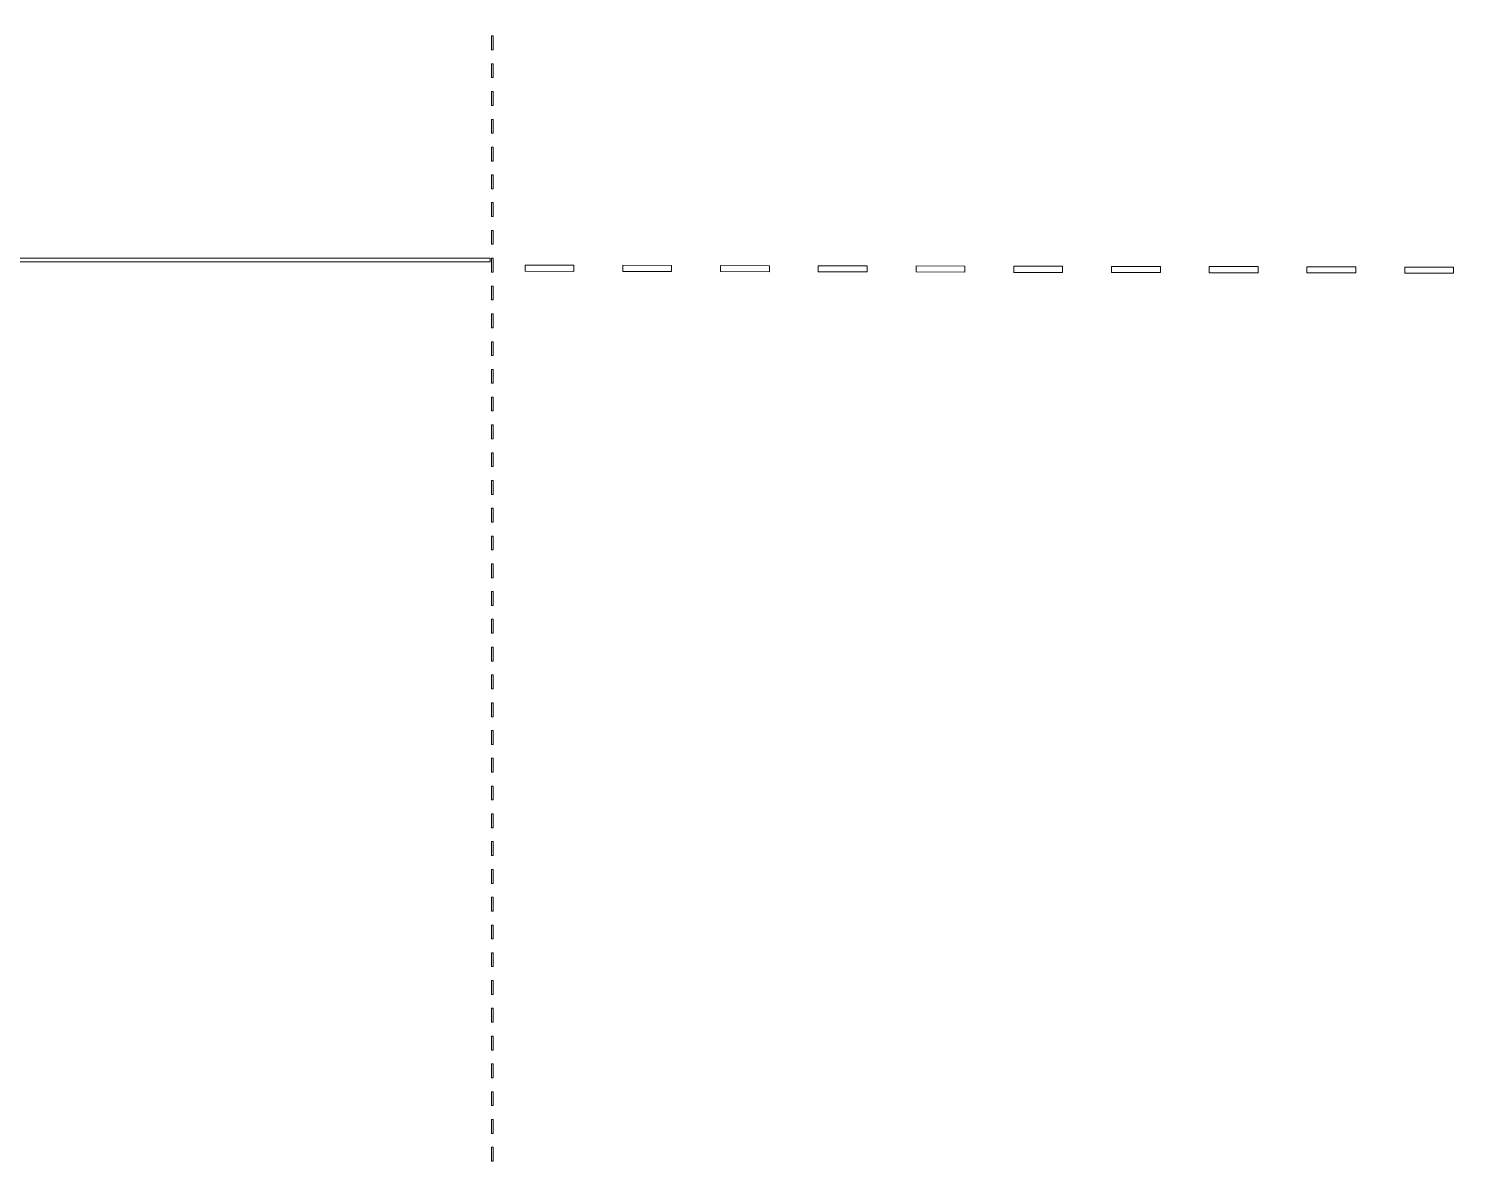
# Model space of a CAD drawing. Header units: centimetres. Extents: x -12.4 to 12.4, y -9.9 to 9.9.
# Drawn here: x -6.15 to 0.13, y -4.92 to 0.01 of the extents above; entities that cross this region are included whole.
import ezdxf

# ---------------------------------------------------------------- set-up
doc = ezdxf.new("R2010")
doc.units = ezdxf.units.CM
doc.header["$MEASUREMENT"] = 0
doc.layers.add('Layer 1', color=7, linetype='Continuous')

msp = doc.modelspace()

# ---------------------------------------------------------------- linework, layer by layer
at = {"layer": 'Layer 1', "color": 86, "lineweight": 18}
for points, knots in [([(-3.22874, 9.88549), (-3.22874, 9.88549), (-3.22874, 8.98921), (-3.22874, 8.98921), (-3.22874, 8.98921), (-3.22874, 8.98921), (-3.24445, 8.98921), (-3.24445, 8.98921), (-3.24445, 8.98921), (-3.24445, 8.98921), (-3.90425, 8.17148), (-3.90425, 8.17148), (-3.90425, 8.17148), (-3.90425, 8.17148), (-4.1432, 7.82669), (-4.1432, 7.82669), (-4.1432, 7.82669), (-4.1432, 7.82669), (-4.14485, 7.82669), (-4.14485, 7.82669), (-4.14485, 7.82669), (-4.14485, 7.82669), (-4.14485, 2.53585), (-4.14485, 2.53585), (-4.14485, 2.53585), (-4.14485, 2.53585), (-4.15312, 2.53585), (-4.15312, 2.53585), (-4.15312, 2.53585), (-4.15312, 2.53585), (-4.15312, 2.52758), (-4.15312, 2.52758), (-4.15312, 2.52758), (-4.15312, 2.52758), (-7.5894, 2.52758), (-7.5894, 2.52758), (-7.5894, 2.52758), (-7.5894, 2.52758), (-7.5894, -0.98311), (-7.5894, -0.98311), (-7.5894, -0.98311), (-7.5894, -0.98311), (-4.15312, -0.98311), (-4.15312, -0.98311), (-4.15312, -0.98311), (-4.15312, -0.98311), (-4.15312, -0.99965), (-4.15312, -0.99965), (-4.15312, -0.99965), (-4.15312, -0.99965), (-7.68613, -0.99965), (-7.68613, -0.99965), (-7.68613, -0.99965), (-7.68613, -0.99965), (-7.71259, -0.99965), (-7.71259, -0.99965), (-7.71259, -0.99965), (-7.71259, -0.99965), (-11.23568, -0.99965), (-11.23568, -0.99965), (-11.23568, -0.99965), (-11.23568, -0.99965), (-11.258, -0.99965), (-11.258, -0.99965), (-11.258, -0.99965), (-11.258, -0.99965), (-11.91202, -0.99965), (-11.91202, -0.99965), (-11.91202, -0.99965), (-11.91202, -0.99965), (-12.4263, -1.48913), (-12.4263, -1.48913), (-12.4263, -1.48913), (-12.4263, -1.48913), (-12.4263, -5.93), (-12.4263, -5.93), (-12.4263, -5.93), (-12.4263, -5.93), (-11.97651, -6.35747), (-11.97651, -6.35747), (-11.97651, -6.35747), (-11.97651, -6.35747), (-11.258, -6.35747), (-11.258, -6.35747), (-11.258, -6.35747), (-11.258, -6.35747), (-11.23568, -6.35747), (-11.23568, -6.35747), (-11.23568, -6.35747), (-11.23568, -6.35747), (-7.71259, -6.35747), (-7.71259, -6.35747), (-7.71259, -6.35747), (-7.71259, -6.35747), (-7.68613, -6.35747), (-7.68613, -6.35747), (-7.68613, -6.35747), (-7.68613, -6.35747), (-4.15973, -6.35747), (-4.15973, -6.35747), (-4.15973, -6.35747), (-4.15973, -6.35747), (-4.15973, -6.37401), (-4.15973, -6.37401), (-4.15973, -6.37401), (-4.15973, -6.37401), (-7.58856, -6.37401), (-7.58856, -6.37401), (-7.58856, -6.37401), (-7.58856, -6.37401), (-7.58856, -9.88553), (-7.58856, -9.88553), (-7.58856, -9.88553), (-7.58856, -9.88553), (-4.14815, -9.88553), (-4.14815, -9.88553), (-4.14815, -9.88553), (-4.14815, -9.88553), (-4.14815, -9.8847), (-4.14815, -9.8847), (-4.14815, -9.8847), (-4.14815, -9.8847), (4.17465, -9.8847), (4.17465, -9.8847), (4.17465, -9.8847), (4.17465, -9.8847), (4.17465, -9.87809), (4.17465, -9.87809), (4.17465, -9.87809), (4.17465, -9.87809), (7.58364, -9.87809), (7.58364, -9.87809), (7.58364, -9.87809), (7.58364, -9.87809), (7.58364, -6.36657), (7.58364, -6.36657), (7.58364, -6.36657), (7.58364, -6.36657), (4.17465, -6.36657), (4.17465, -6.36657), (4.17465, -6.36657), (4.17465, -6.36657), (4.17465, -6.35747), (4.17465, -6.35747), (4.17465, -6.35747), (4.17465, -6.35747), (7.68617, -6.35747), (7.68617, -6.35747), (7.68617, -6.35747), (7.68617, -6.35747), (7.71346, -6.35747), (7.71346, -6.35747), (7.71346, -6.35747), (7.71346, -6.35747), (11.23573, -6.35747), (11.23573, -6.35747), (11.23573, -6.35747), (11.23573, -6.35747), (11.25805, -6.35747), (11.25805, -6.35747), (11.25805, -6.35747), (11.25805, -6.35747), (11.98731, -6.35747), (11.98731, -6.35747), (11.98731, -6.35747), (11.98731, -6.35747), (12.42635, -5.8961), (12.42635, -5.8961), (12.42635, -5.8961), (12.42635, -5.8961), (12.42635, -1.38578), (12.42635, -1.38578), (12.42635, -1.38578), (12.42635, -1.38578), (12.05924, -0.99965), (12.05924, -0.99965), (12.05924, -0.99965), (12.05924, -0.99965), (11.25805, -0.99965), (11.25805, -0.99965), (11.25805, -0.99965), (11.25805, -0.99965), (11.23573, -0.99965), (11.23573, -0.99965), (11.23573, -0.99965), (11.23573, -0.99965), (7.71346, -0.99965), (7.71346, -0.99965), (7.71346, -0.99965), (7.71346, -0.99965), (7.68617, -0.99965), (7.68617, -0.99965), (7.68617, -0.99965), (7.68617, -0.99965), (4.18127, -0.99965), (4.18127, -0.99965), (4.18127, -0.99965), (4.18127, -0.99965), (4.18127, -0.98311), (4.18127, -0.98311), (4.18127, -0.98311), (4.18127, -0.98311), (7.58034, -0.98311), (7.58034, -0.98311), (7.58034, -0.98311), (7.58034, -0.98311), (7.58034, 2.52758), (7.58034, 2.52758), (7.58034, 2.52758), (7.58034, 2.52758), (4.18127, 2.52758), (4.18127, 2.52758), (4.18127, 2.52758), (4.18127, 2.52758), (4.18127, 2.53585), (4.18127, 2.53585), (4.18127, 2.53585), (4.18127, 2.53585), (4.173, 2.53585), (4.173, 2.53585), (4.173, 2.53585), (4.173, 2.53585), (4.173, 7.81263), (4.173, 7.81263), (4.173, 7.81263), (4.173, 7.81263), (4.17796, 7.81263), (4.17796, 7.81263), (4.17796, 7.81263), (4.17796, 7.81263), (4.14073, 7.86639), (4.14073, 7.86639), (4.14073, 7.86639), (4.14073, 7.86639), (4.14073, 7.85895), (4.14073, 7.85895), (4.14073, 7.85895), (4.14073, 7.85895), (4.04151, 7.85895), (4.04151, 7.85895), (4.04151, 7.85895), (4.04151, 7.85895), (4.04151, 7.88541), (4.04151, 7.88541), (4.04151, 7.88541), (4.04151, 7.88541), (4.1275, 7.88541), (4.1275, 7.88541), (4.1275, 7.88541), (4.1275, 7.88541), (3.99438, 8.07641), (3.99438, 8.07641), (3.99438, 8.07641), (3.99438, 8.07641), (3.23618, 8.98922), (3.23618, 8.98922), (3.23618, 8.98922), (3.23618, 8.98922), (3.22295, 8.98922), (3.22295, 8.98922), (3.22295, 8.98922), (3.22295, 8.98922), (3.22295, 9.8855), (3.22295, 9.8855), (3.22295, 9.8855), (3.22295, 9.8855), (-3.22875, 9.8855), (-3.22875, 9.8855), (-3.22875, 9.8855), (-3.22875, 9.8855), (-3.22874, 9.88549), (-3.22874, 9.88549)], [0, 0, 0, 0, 0.0144928, 0.0144928, 0.0144928, 0.0144928, 0.0289855, 0.0289855, 0.0289855, 0.0289855, 0.0434783, 0.0434783, 0.0434783, 0.0434783, 0.057971, 0.057971, 0.057971, 0.057971, 0.0724638, 0.0724638, 0.0724638, 0.0724638, 0.0869565, 0.0869565, 0.0869565, 0.0869565, 0.1014493, 0.1014493, 0.1014493, 0.1014493, 0.115942, 0.115942, 0.115942, 0.115942, 0.1304348, 0.1304348, 0.1304348, 0.1304348, 0.1449275, 0.1449275, 0.1449275, 0.1449275, 0.1594203, 0.1594203, 0.1594203, 0.1594203, 0.173913, 0.173913, 0.173913, 0.173913, 0.1884058, 0.1884058, 0.1884058, 0.1884058, 0.2028986, 0.2028986, 0.2028986, 0.2028986, 0.2173913, 0.2173913, 0.2173913, 0.2173913, 0.2318841, 0.2318841, 0.2318841, 0.2318841, 0.2463768, 0.2463768, 0.2463768, 0.2463768, 0.2608696, 0.2608696, 0.2608696, 0.2608696, 0.2753623, 0.2753623, 0.2753623, 0.2753623, 0.2898551, 0.2898551, 0.2898551, 0.2898551, 0.3043478, 0.3043478, 0.3043478, 0.3043478, 0.3188406, 0.3188406, 0.3188406, 0.3188406, 0.3333333, 0.3333333, 0.3333333, 0.3333333, 0.3478261, 0.3478261, 0.3478261, 0.3478261, 0.3623188, 0.3623188, 0.3623188, 0.3623188, 0.3768116, 0.3768116, 0.3768116, 0.3768116, 0.3913043, 0.3913043, 0.3913043, 0.3913043, 0.4057971, 0.4057971, 0.4057971, 0.4057971, 0.4202899, 0.4202899, 0.4202899, 0.4202899, 0.4347826, 0.4347826, 0.4347826, 0.4347826, 0.4492754, 0.4492754, 0.4492754, 0.4492754, 0.4637681, 0.4637681, 0.4637681, 0.4637681, 0.4782609, 0.4782609, 0.4782609, 0.4782609, 0.4927536, 0.4927536, 0.4927536, 0.4927536, 0.5072464, 0.5072464, 0.5072464, 0.5072464, 0.5217391, 0.5217391, 0.5217391, 0.5217391, 0.5362319, 0.5362319, 0.5362319, 0.5362319, 0.5507246, 0.5507246, 0.5507246, 0.5507246, 0.5652174, 0.5652174, 0.5652174, 0.5652174, 0.5797101, 0.5797101, 0.5797101, 0.5797101, 0.5942029, 0.5942029, 0.5942029, 0.5942029, 0.6086957, 0.6086957, 0.6086957, 0.6086957, 0.6231884, 0.6231884, 0.6231884, 0.6231884, 0.6376812, 0.6376812, 0.6376812, 0.6376812, 0.6521739, 0.6521739, 0.6521739, 0.6521739, 0.6666667, 0.6666667, 0.6666667, 0.6666667, 0.6811594, 0.6811594, 0.6811594, 0.6811594, 0.6956522, 0.6956522, 0.6956522, 0.6956522, 0.7101449, 0.7101449, 0.7101449, 0.7101449, 0.7246377, 0.7246377, 0.7246377, 0.7246377, 0.7391304, 0.7391304, 0.7391304, 0.7391304, 0.7536232, 0.7536232, 0.7536232, 0.7536232, 0.7681159, 0.7681159, 0.7681159, 0.7681159, 0.7826087, 0.7826087, 0.7826087, 0.7826087, 0.7971014, 0.7971014, 0.7971014, 0.7971014, 0.8115942, 0.8115942, 0.8115942, 0.8115942, 0.826087, 0.826087, 0.826087, 0.826087, 0.8405797, 0.8405797, 0.8405797, 0.8405797, 0.8550725, 0.8550725, 0.8550725, 0.8550725, 0.8695652, 0.8695652, 0.8695652, 0.8695652, 0.884058, 0.884058, 0.884058, 0.884058, 0.8985507, 0.8985507, 0.8985507, 0.8985507, 0.9130435, 0.9130435, 0.9130435, 0.9130435, 0.9275362, 0.9275362, 0.9275362, 0.9275362, 0.942029, 0.942029, 0.942029, 0.942029, 0.9565217, 0.9565217, 0.9565217, 0.9565217, 0.9710145, 0.9710145, 0.9710145, 0.9710145, 1, 1, 1, 1]), ([(-4.14734, -0.0215), (-4.14734, -0.0215), (-4.1399, -0.0215), (-4.1399, -0.0215), (-4.1399, -0.0215), (-4.1399, -0.0215), (-4.1399, -0.08186), (-4.1399, -0.08186), (-4.1399, -0.08186), (-4.1399, -0.08186), (-4.14734, -0.08186), (-4.14734, -0.08186), (-4.14734, -0.08186), (-4.14734, -0.08186), (-4.14734, -0.0215), (-4.14734, -0.0215)], [0, 0, 0, 0, 0.2, 0.2, 0.2, 0.2, 0.4, 0.4, 0.4, 0.4, 0.6, 0.6, 0.6, 0.6, 1, 1, 1, 1]), ([(-4.14734, -0.14221), (-4.14734, -0.14221), (-4.1399, -0.14221), (-4.1399, -0.14221), (-4.1399, -0.14221), (-4.1399, -0.14221), (-4.1399, -0.20174), (-4.1399, -0.20174), (-4.1399, -0.20174), (-4.1399, -0.20174), (-4.14734, -0.20174), (-4.14734, -0.20174), (-4.14734, -0.20174), (-4.14734, -0.20174), (-4.14734, -0.14221), (-4.14734, -0.14221)], [0, 0, 0, 0, 0.2, 0.2, 0.2, 0.2, 0.4, 0.4, 0.4, 0.4, 0.6, 0.6, 0.6, 0.6, 1, 1, 1, 1]), ([(-4.14734, -0.2621), (-4.14734, -0.2621), (-4.1399, -0.2621), (-4.1399, -0.2621), (-4.1399, -0.2621), (-4.1399, -0.2621), (-4.1399, -0.32246), (-4.1399, -0.32246), (-4.1399, -0.32246), (-4.1399, -0.32246), (-4.14734, -0.32246), (-4.14734, -0.32246), (-4.14734, -0.32246), (-4.14734, -0.32246), (-4.14734, -0.2621), (-4.14734, -0.2621)], [0, 0, 0, 0, 0.2, 0.2, 0.2, 0.2, 0.4, 0.4, 0.4, 0.4, 0.6, 0.6, 0.6, 0.6, 1, 1, 1, 1]), ([(-4.14734, -0.38282), (-4.14734, -0.38282), (-4.1399, -0.38282), (-4.1399, -0.38282), (-4.1399, -0.38282), (-4.1399, -0.38282), (-4.1399, -0.44235), (-4.1399, -0.44235), (-4.1399, -0.44235), (-4.1399, -0.44235), (-4.14734, -0.44235), (-4.14734, -0.44235), (-4.14734, -0.44235), (-4.14734, -0.44235), (-4.14734, -0.38282), (-4.14734, -0.38282)], [0, 0, 0, 0, 0.2, 0.2, 0.2, 0.2, 0.4, 0.4, 0.4, 0.4, 0.6, 0.6, 0.6, 0.6, 1, 1, 1, 1]), ([(-4.14734, -0.50271), (-4.14734, -0.50271), (-4.1399, -0.50271), (-4.1399, -0.50271), (-4.1399, -0.50271), (-4.1399, -0.50271), (-4.1399, -0.56307), (-4.1399, -0.56307), (-4.1399, -0.56307), (-4.1399, -0.56307), (-4.14734, -0.56307), (-4.14734, -0.56307), (-4.14734, -0.56307), (-4.14734, -0.56307), (-4.14734, -0.50271), (-4.14734, -0.50271)], [0, 0, 0, 0, 0.2, 0.2, 0.2, 0.2, 0.4, 0.4, 0.4, 0.4, 0.6, 0.6, 0.6, 0.6, 1, 1, 1, 1]), ([(-4.14734, -0.62342), (-4.14734, -0.62342), (-4.1399, -0.62342), (-4.1399, -0.62342), (-4.1399, -0.62342), (-4.1399, -0.62342), (-4.1399, -0.68295), (-4.1399, -0.68295), (-4.1399, -0.68295), (-4.1399, -0.68295), (-4.14734, -0.68295), (-4.14734, -0.68295), (-4.14734, -0.68295), (-4.14734, -0.68295), (-4.14734, -0.62342), (-4.14734, -0.62342)], [0, 0, 0, 0, 0.2, 0.2, 0.2, 0.2, 0.4, 0.4, 0.4, 0.4, 0.6, 0.6, 0.6, 0.6, 1, 1, 1, 1]), ([(-4.14734, -0.74331), (-4.14734, -0.74331), (-4.1399, -0.74331), (-4.1399, -0.74331), (-4.1399, -0.74331), (-4.1399, -0.74331), (-4.1399, -0.80367), (-4.1399, -0.80367), (-4.1399, -0.80367), (-4.1399, -0.80367), (-4.14734, -0.80367), (-4.14734, -0.80367), (-4.14734, -0.80367), (-4.14734, -0.80367), (-4.14734, -0.74331), (-4.14734, -0.74331)], [0, 0, 0, 0, 0.2, 0.2, 0.2, 0.2, 0.4, 0.4, 0.4, 0.4, 0.6, 0.6, 0.6, 0.6, 1, 1, 1, 1]), ([(-4.14734, -0.86403), (-4.14734, -0.86403), (-4.1399, -0.86403), (-4.1399, -0.86403), (-4.1399, -0.86403), (-4.1399, -0.86403), (-4.1399, -0.92356), (-4.1399, -0.92356), (-4.1399, -0.92356), (-4.1399, -0.92356), (-4.14734, -0.92356), (-4.14734, -0.92356), (-4.14734, -0.92356), (-4.14734, -0.92356), (-4.14734, -0.86403), (-4.14734, -0.86403)], [0, 0, 0, 0, 0.2, 0.2, 0.2, 0.2, 0.4, 0.4, 0.4, 0.4, 0.6, 0.6, 0.6, 0.6, 1, 1, 1, 1]), ([(-4.14734, -0.98392), (-4.14734, -0.98392), (-4.1399, -0.98392), (-4.1399, -0.98392), (-4.1399, -0.98392), (-4.1399, -0.98392), (-4.1399, -1.04428), (-4.1399, -1.04428), (-4.1399, -1.04428), (-4.1399, -1.04428), (-4.14734, -1.04428), (-4.14734, -1.04428), (-4.14734, -1.04428), (-4.14734, -1.04428), (-4.14734, -0.98392), (-4.14734, -0.98392)], [0, 0, 0, 0, 0.2, 0.2, 0.2, 0.2, 0.4, 0.4, 0.4, 0.4, 0.6, 0.6, 0.6, 0.6, 1, 1, 1, 1]), ([(-4.00182, -1.01368), (-4.00182, -1.01368), (-3.79015, -1.01451), (-3.79015, -1.01451), (-3.79015, -1.01451), (-3.79015, -1.01451), (-3.79015, -1.04097), (-3.79015, -1.04097), (-3.79015, -1.04097), (-3.79015, -1.04097), (-4.00182, -1.04014), (-4.00182, -1.04014), (-4.00182, -1.04014), (-4.00182, -1.04014), (-4.00182, -1.01368), (-4.00182, -1.01368)], [0, 0, 0, 0, 0.2, 0.2, 0.2, 0.2, 0.4, 0.4, 0.4, 0.4, 0.6, 0.6, 0.6, 0.6, 1, 1, 1, 1]), ([(-3.57849, -1.01451), (-3.57849, -1.01451), (-3.36682, -1.01534), (-3.36682, -1.01534), (-3.36682, -1.01534), (-3.36682, -1.01534), (-3.36682, -1.0418), (-3.36682, -1.0418), (-3.36682, -1.0418), (-3.36682, -1.0418), (-3.57849, -1.04097), (-3.57849, -1.04097), (-3.57849, -1.04097), (-3.57849, -1.04097), (-3.57849, -1.01451), (-3.57849, -1.01451)], [0, 0, 0, 0, 0.2, 0.2, 0.2, 0.2, 0.4, 0.4, 0.4, 0.4, 0.6, 0.6, 0.6, 0.6, 1, 1, 1, 1]), ([(-3.15516, -1.01534), (-3.15516, -1.01534), (-2.94349, -1.01617), (-2.94349, -1.01617), (-2.94349, -1.01617), (-2.94349, -1.01617), (-2.94349, -1.04263), (-2.94349, -1.04263), (-2.94349, -1.04263), (-2.94349, -1.04263), (-3.15516, -1.0418), (-3.15516, -1.0418), (-3.15516, -1.0418), (-3.15516, -1.0418), (-3.15516, -1.01534), (-3.15516, -1.01534)], [0, 0, 0, 0, 0.2, 0.2, 0.2, 0.2, 0.4, 0.4, 0.4, 0.4, 0.6, 0.6, 0.6, 0.6, 1, 1, 1, 1]), ([(-2.73182, -1.01616), (-2.73182, -1.01616), (-2.52015, -1.01699), (-2.52015, -1.01699), (-2.52015, -1.01699), (-2.52015, -1.01699), (-2.52015, -1.04345), (-2.52015, -1.04345), (-2.52015, -1.04345), (-2.52015, -1.04345), (-2.73182, -1.04262), (-2.73182, -1.04262), (-2.73182, -1.04262), (-2.73182, -1.04262), (-2.73182, -1.01616), (-2.73182, -1.01616)], [0, 0, 0, 0, 0.2, 0.2, 0.2, 0.2, 0.4, 0.4, 0.4, 0.4, 0.6, 0.6, 0.6, 0.6, 1, 1, 1, 1]), ([(-2.30849, -1.01699), (-2.30849, -1.01699), (-2.09682, -1.01782), (-2.09682, -1.01782), (-2.09682, -1.01782), (-2.09682, -1.01782), (-2.09682, -1.04428), (-2.09682, -1.04428), (-2.09682, -1.04428), (-2.09682, -1.04428), (-2.30849, -1.04345), (-2.30849, -1.04345), (-2.30849, -1.04345), (-2.30849, -1.04345), (-2.30849, -1.01699), (-2.30849, -1.01699)], [0, 0, 0, 0, 0.2, 0.2, 0.2, 0.2, 0.4, 0.4, 0.4, 0.4, 0.6, 0.6, 0.6, 0.6, 1, 1, 1, 1]), ([(-1.88516, -1.01864), (-1.88516, -1.01864), (-1.67349, -1.01864), (-1.67349, -1.01864), (-1.67349, -1.01864), (-1.67349, -1.01864), (-1.67349, -1.0451), (-1.67349, -1.0451), (-1.67349, -1.0451), (-1.67349, -1.0451), (-1.88516, -1.0451), (-1.88516, -1.0451), (-1.88516, -1.0451), (-1.88516, -1.0451), (-1.88516, -1.01864), (-1.88516, -1.01864)], [0, 0, 0, 0, 0.2, 0.2, 0.2, 0.2, 0.4, 0.4, 0.4, 0.4, 0.6, 0.6, 0.6, 0.6, 1, 1, 1, 1]), ([(-1.46182, -1.01947), (-1.46182, -1.01947), (-1.25015, -1.01947), (-1.25015, -1.01947), (-1.25015, -1.01947), (-1.25015, -1.01947), (-1.25015, -1.04593), (-1.25015, -1.04593), (-1.25015, -1.04593), (-1.25015, -1.04593), (-1.46182, -1.04593), (-1.46182, -1.04593), (-1.46182, -1.04593), (-1.46182, -1.04593), (-1.46182, -1.01947), (-1.46182, -1.01947)], [0, 0, 0, 0, 0.2, 0.2, 0.2, 0.2, 0.4, 0.4, 0.4, 0.4, 0.6, 0.6, 0.6, 0.6, 1, 1, 1, 1]), ([(-1.03849, -1.02029), (-1.03849, -1.02029), (-0.82682, -1.02029), (-0.82682, -1.02029), (-0.82682, -1.02029), (-0.82682, -1.02029), (-0.82682, -1.04675), (-0.82682, -1.04675), (-0.82682, -1.04675), (-0.82682, -1.04675), (-1.03849, -1.04675), (-1.03849, -1.04675), (-1.03849, -1.04675), (-1.03849, -1.04675), (-1.03849, -1.02029), (-1.03849, -1.02029)], [0, 0, 0, 0, 0.2, 0.2, 0.2, 0.2, 0.4, 0.4, 0.4, 0.4, 0.6, 0.6, 0.6, 0.6, 1, 1, 1, 1]), ([(-0.61516, -1.02112), (-0.61516, -1.02112), (-0.40349, -1.02112), (-0.40349, -1.02112), (-0.40349, -1.02112), (-0.40349, -1.02112), (-0.40349, -1.04758), (-0.40349, -1.04758), (-0.40349, -1.04758), (-0.40349, -1.04758), (-0.61516, -1.04758), (-0.61516, -1.04758), (-0.61516, -1.04758), (-0.61516, -1.04758), (-0.61516, -1.02112), (-0.61516, -1.02112)], [0, 0, 0, 0, 0.2, 0.2, 0.2, 0.2, 0.4, 0.4, 0.4, 0.4, 0.6, 0.6, 0.6, 0.6, 1, 1, 1, 1]), ([(-0.19182, -1.02194), (-0.19182, -1.02194), (0.01985, -1.02194), (0.01985, -1.02194), (0.01985, -1.02194), (0.01985, -1.02194), (0.01985, -1.0484), (0.01985, -1.0484), (0.01985, -1.0484), (0.01985, -1.0484), (-0.19182, -1.0484), (-0.19182, -1.0484), (-0.19182, -1.0484), (-0.19182, -1.0484), (-0.19182, -1.02194), (-0.19182, -1.02194)], [0, 0, 0, 0, 0.2, 0.2, 0.2, 0.2, 0.4, 0.4, 0.4, 0.4, 0.6, 0.6, 0.6, 0.6, 1, 1, 1, 1]), ([(-4.14734, -1.10461), (-4.14734, -1.10461), (-4.1399, -1.10461), (-4.1399, -1.10461), (-4.1399, -1.10461), (-4.1399, -1.10461), (-4.1399, -1.16414), (-4.1399, -1.16414), (-4.1399, -1.16414), (-4.1399, -1.16414), (-4.14734, -1.16414), (-4.14734, -1.16414), (-4.14734, -1.16414), (-4.14734, -1.16414), (-4.14734, -1.10461), (-4.14734, -1.10461)], [0, 0, 0, 0, 0.2, 0.2, 0.2, 0.2, 0.4, 0.4, 0.4, 0.4, 0.6, 0.6, 0.6, 0.6, 1, 1, 1, 1]), ([(-4.14734, -1.2245), (-4.14734, -1.2245), (-4.1399, -1.2245), (-4.1399, -1.2245), (-4.1399, -1.2245), (-4.1399, -1.2245), (-4.1399, -1.28486), (-4.1399, -1.28486), (-4.1399, -1.28486), (-4.1399, -1.28486), (-4.14734, -1.28486), (-4.14734, -1.28486), (-4.14734, -1.28486), (-4.14734, -1.28486), (-4.14734, -1.2245), (-4.14734, -1.2245)], [0, 0, 0, 0, 0.2, 0.2, 0.2, 0.2, 0.4, 0.4, 0.4, 0.4, 0.6, 0.6, 0.6, 0.6, 1, 1, 1, 1]), ([(-4.14734, -1.34524), (-4.14734, -1.34524), (-4.1399, -1.34524), (-4.1399, -1.34524), (-4.1399, -1.34524), (-4.1399, -1.34524), (-4.1399, -1.40477), (-4.1399, -1.40477), (-4.1399, -1.40477), (-4.1399, -1.40477), (-4.14734, -1.40477), (-4.14734, -1.40477), (-4.14734, -1.40477), (-4.14734, -1.40477), (-4.14734, -1.34524), (-4.14734, -1.34524)], [0, 0, 0, 0, 0.2, 0.2, 0.2, 0.2, 0.4, 0.4, 0.4, 0.4, 0.6, 0.6, 0.6, 0.6, 1, 1, 1, 1]), ([(-4.14734, -1.46513), (-4.14734, -1.46513), (-4.1399, -1.46513), (-4.1399, -1.46513), (-4.1399, -1.46513), (-4.1399, -1.46513), (-4.1399, -1.52549), (-4.1399, -1.52549), (-4.1399, -1.52549), (-4.1399, -1.52549), (-4.14734, -1.52549), (-4.14734, -1.52549), (-4.14734, -1.52549), (-4.14734, -1.52549), (-4.14734, -1.46513), (-4.14734, -1.46513)], [0, 0, 0, 0, 0.2, 0.2, 0.2, 0.2, 0.4, 0.4, 0.4, 0.4, 0.6, 0.6, 0.6, 0.6, 1, 1, 1, 1]), ([(-4.14734, -1.58585), (-4.14734, -1.58585), (-4.1399, -1.58585), (-4.1399, -1.58585), (-4.1399, -1.58585), (-4.1399, -1.58585), (-4.1399, -1.64538), (-4.1399, -1.64538), (-4.1399, -1.64538), (-4.1399, -1.64538), (-4.14734, -1.64538), (-4.14734, -1.64538), (-4.14734, -1.64538), (-4.14734, -1.64538), (-4.14734, -1.58585), (-4.14734, -1.58585)], [0, 0, 0, 0, 0.2, 0.2, 0.2, 0.2, 0.4, 0.4, 0.4, 0.4, 0.6, 0.6, 0.6, 0.6, 1, 1, 1, 1]), ([(-4.14734, -1.70574), (-4.14734, -1.70574), (-4.1399, -1.70574), (-4.1399, -1.70574), (-4.1399, -1.70574), (-4.1399, -1.70574), (-4.1399, -1.7661), (-4.1399, -1.7661), (-4.1399, -1.7661), (-4.1399, -1.7661), (-4.14734, -1.7661), (-4.14734, -1.7661), (-4.14734, -1.7661), (-4.14734, -1.7661), (-4.14734, -1.70574), (-4.14734, -1.70574)], [0, 0, 0, 0, 0.2, 0.2, 0.2, 0.2, 0.4, 0.4, 0.4, 0.4, 0.6, 0.6, 0.6, 0.6, 1, 1, 1, 1]), ([(-4.14734, -1.82645), (-4.14734, -1.82645), (-4.1399, -1.82645), (-4.1399, -1.82645), (-4.1399, -1.82645), (-4.1399, -1.82645), (-4.1399, -1.88598), (-4.1399, -1.88598), (-4.1399, -1.88598), (-4.1399, -1.88598), (-4.14734, -1.88598), (-4.14734, -1.88598), (-4.14734, -1.88598), (-4.14734, -1.88598), (-4.14734, -1.82645), (-4.14734, -1.82645)], [0, 0, 0, 0, 0.2, 0.2, 0.2, 0.2, 0.4, 0.4, 0.4, 0.4, 0.6, 0.6, 0.6, 0.6, 1, 1, 1, 1]), ([(-4.14734, -1.94634), (-4.14734, -1.94634), (-4.1399, -1.94634), (-4.1399, -1.94634), (-4.1399, -1.94634), (-4.1399, -1.94634), (-4.1399, -2.0067), (-4.1399, -2.0067), (-4.1399, -2.0067), (-4.1399, -2.0067), (-4.14734, -2.0067), (-4.14734, -2.0067), (-4.14734, -2.0067), (-4.14734, -2.0067), (-4.14734, -1.94634), (-4.14734, -1.94634)], [0, 0, 0, 0, 0.2, 0.2, 0.2, 0.2, 0.4, 0.4, 0.4, 0.4, 0.6, 0.6, 0.6, 0.6, 1, 1, 1, 1]), ([(-4.14734, -2.06623), (-4.14734, -2.06623), (-4.1399, -2.06623), (-4.1399, -2.06623), (-4.1399, -2.06623), (-4.1399, -2.06623), (-4.1399, -2.12659), (-4.1399, -2.12659), (-4.1399, -2.12659), (-4.1399, -2.12659), (-4.14734, -2.12659), (-4.14734, -2.12659), (-4.14734, -2.12659), (-4.14734, -2.12659), (-4.14734, -2.06623), (-4.14734, -2.06623)], [0, 0, 0, 0, 0.2, 0.2, 0.2, 0.2, 0.4, 0.4, 0.4, 0.4, 0.6, 0.6, 0.6, 0.6, 1, 1, 1, 1]), ([(-4.14734, -2.18695), (-4.14734, -2.18695), (-4.1399, -2.18695), (-4.1399, -2.18695), (-4.1399, -2.18695), (-4.1399, -2.18695), (-4.1399, -2.24731), (-4.1399, -2.24731), (-4.1399, -2.24731), (-4.1399, -2.24731), (-4.14734, -2.24731), (-4.14734, -2.24731), (-4.14734, -2.24731), (-4.14734, -2.24731), (-4.14734, -2.18695), (-4.14734, -2.18695)], [0, 0, 0, 0, 0.2, 0.2, 0.2, 0.2, 0.4, 0.4, 0.4, 0.4, 0.6, 0.6, 0.6, 0.6, 1, 1, 1, 1]), ([(-4.14734, -2.30684), (-4.14734, -2.30684), (-4.1399, -2.30684), (-4.1399, -2.30684), (-4.1399, -2.30684), (-4.1399, -2.30684), (-4.1399, -2.3672), (-4.1399, -2.3672), (-4.1399, -2.3672), (-4.1399, -2.3672), (-4.14734, -2.3672), (-4.14734, -2.3672), (-4.14734, -2.3672), (-4.14734, -2.3672), (-4.14734, -2.30684), (-4.14734, -2.30684)], [0, 0, 0, 0, 0.2, 0.2, 0.2, 0.2, 0.4, 0.4, 0.4, 0.4, 0.6, 0.6, 0.6, 0.6, 1, 1, 1, 1]), ([(-4.14734, -2.42755), (-4.14734, -2.42755), (-4.1399, -2.42755), (-4.1399, -2.42755), (-4.1399, -2.42755), (-4.1399, -2.42755), (-4.1399, -2.48791), (-4.1399, -2.48791), (-4.1399, -2.48791), (-4.1399, -2.48791), (-4.14734, -2.48791), (-4.14734, -2.48791), (-4.14734, -2.48791), (-4.14734, -2.48791), (-4.14734, -2.42755), (-4.14734, -2.42755)], [0, 0, 0, 0, 0.2, 0.2, 0.2, 0.2, 0.4, 0.4, 0.4, 0.4, 0.6, 0.6, 0.6, 0.6, 1, 1, 1, 1]), ([(-4.14734, -2.54744), (-4.14734, -2.54744), (-4.1399, -2.54744), (-4.1399, -2.54744), (-4.1399, -2.54744), (-4.1399, -2.54744), (-4.1399, -2.6078), (-4.1399, -2.6078), (-4.1399, -2.6078), (-4.1399, -2.6078), (-4.14734, -2.6078), (-4.14734, -2.6078), (-4.14734, -2.6078), (-4.14734, -2.6078), (-4.14734, -2.54744), (-4.14734, -2.54744)], [0, 0, 0, 0, 0.2, 0.2, 0.2, 0.2, 0.4, 0.4, 0.4, 0.4, 0.6, 0.6, 0.6, 0.6, 1, 1, 1, 1]), ([(-4.14734, -2.66816), (-4.14734, -2.66816), (-4.1399, -2.66816), (-4.1399, -2.66816), (-4.1399, -2.66816), (-4.1399, -2.66816), (-4.1399, -2.72852), (-4.1399, -2.72852), (-4.1399, -2.72852), (-4.1399, -2.72852), (-4.14734, -2.72852), (-4.14734, -2.72852), (-4.14734, -2.72852), (-4.14734, -2.72852), (-4.14734, -2.66816), (-4.14734, -2.66816)], [0, 0, 0, 0, 0.2, 0.2, 0.2, 0.2, 0.4, 0.4, 0.4, 0.4, 0.6, 0.6, 0.6, 0.6, 1, 1, 1, 1]), ([(-4.14734, -2.78805), (-4.14734, -2.78805), (-4.1399, -2.78805), (-4.1399, -2.78805), (-4.1399, -2.78805), (-4.1399, -2.78805), (-4.1399, -2.84841), (-4.1399, -2.84841), (-4.1399, -2.84841), (-4.1399, -2.84841), (-4.14734, -2.84841), (-4.14734, -2.84841), (-4.14734, -2.84841), (-4.14734, -2.84841), (-4.14734, -2.78805), (-4.14734, -2.78805)], [0, 0, 0, 0, 0.2, 0.2, 0.2, 0.2, 0.4, 0.4, 0.4, 0.4, 0.6, 0.6, 0.6, 0.6, 1, 1, 1, 1]), ([(-4.14734, -2.90876), (-4.14734, -2.90876), (-4.1399, -2.90876), (-4.1399, -2.90876), (-4.1399, -2.90876), (-4.1399, -2.90876), (-4.1399, -2.96912), (-4.1399, -2.96912), (-4.1399, -2.96912), (-4.1399, -2.96912), (-4.14734, -2.96912), (-4.14734, -2.96912), (-4.14734, -2.96912), (-4.14734, -2.96912), (-4.14734, -2.90876), (-4.14734, -2.90876)], [0, 0, 0, 0, 0.2, 0.2, 0.2, 0.2, 0.4, 0.4, 0.4, 0.4, 0.6, 0.6, 0.6, 0.6, 1, 1, 1, 1]), ([(-4.14734, -3.02865), (-4.14734, -3.02865), (-4.1399, -3.02865), (-4.1399, -3.02865), (-4.1399, -3.02865), (-4.1399, -3.02865), (-4.1399, -3.08901), (-4.1399, -3.08901), (-4.1399, -3.08901), (-4.1399, -3.08901), (-4.14734, -3.08901), (-4.14734, -3.08901), (-4.14734, -3.08901), (-4.14734, -3.08901), (-4.14734, -3.02865), (-4.14734, -3.02865)], [0, 0, 0, 0, 0.2, 0.2, 0.2, 0.2, 0.4, 0.4, 0.4, 0.4, 0.6, 0.6, 0.6, 0.6, 1, 1, 1, 1]), ([(-4.14734, -3.14937), (-4.14734, -3.14937), (-4.1399, -3.14937), (-4.1399, -3.14937), (-4.1399, -3.14937), (-4.1399, -3.14937), (-4.1399, -3.20973), (-4.1399, -3.20973), (-4.1399, -3.20973), (-4.1399, -3.20973), (-4.14734, -3.20973), (-4.14734, -3.20973), (-4.14734, -3.20973), (-4.14734, -3.20973), (-4.14734, -3.14937), (-4.14734, -3.14937)], [0, 0, 0, 0, 0.2, 0.2, 0.2, 0.2, 0.4, 0.4, 0.4, 0.4, 0.6, 0.6, 0.6, 0.6, 1, 1, 1, 1]), ([(-4.14734, -3.26926), (-4.14734, -3.26926), (-4.1399, -3.26926), (-4.1399, -3.26926), (-4.1399, -3.26926), (-4.1399, -3.26926), (-4.1399, -3.32962), (-4.1399, -3.32962), (-4.1399, -3.32962), (-4.1399, -3.32962), (-4.14734, -3.32962), (-4.14734, -3.32962), (-4.14734, -3.32962), (-4.14734, -3.32962), (-4.14734, -3.26926), (-4.14734, -3.26926)], [0, 0, 0, 0, 0.2, 0.2, 0.2, 0.2, 0.4, 0.4, 0.4, 0.4, 0.6, 0.6, 0.6, 0.6, 1, 1, 1, 1]), ([(-4.14734, -3.38997), (-4.14734, -3.38997), (-4.1399, -3.38997), (-4.1399, -3.38997), (-4.1399, -3.38997), (-4.1399, -3.38997), (-4.1399, -3.45033), (-4.1399, -3.45033), (-4.1399, -3.45033), (-4.1399, -3.45033), (-4.14734, -3.45033), (-4.14734, -3.45033), (-4.14734, -3.45033), (-4.14734, -3.45033), (-4.14734, -3.38997), (-4.14734, -3.38997)], [0, 0, 0, 0, 0.2, 0.2, 0.2, 0.2, 0.4, 0.4, 0.4, 0.4, 0.6, 0.6, 0.6, 0.6, 1, 1, 1, 1]), ([(-4.14734, -3.50986), (-4.14734, -3.50986), (-4.1399, -3.50986), (-4.1399, -3.50986), (-4.1399, -3.50986), (-4.1399, -3.50986), (-4.1399, -3.57022), (-4.1399, -3.57022), (-4.1399, -3.57022), (-4.1399, -3.57022), (-4.14734, -3.57022), (-4.14734, -3.57022), (-4.14734, -3.57022), (-4.14734, -3.57022), (-4.14734, -3.50986), (-4.14734, -3.50986)], [0, 0, 0, 0, 0.2, 0.2, 0.2, 0.2, 0.4, 0.4, 0.4, 0.4, 0.6, 0.6, 0.6, 0.6, 1, 1, 1, 1]), ([(-4.14734, -3.63058), (-4.14734, -3.63058), (-4.1399, -3.63058), (-4.1399, -3.63058), (-4.1399, -3.63058), (-4.1399, -3.63058), (-4.1399, -3.69094), (-4.1399, -3.69094), (-4.1399, -3.69094), (-4.1399, -3.69094), (-4.14734, -3.69094), (-4.14734, -3.69094), (-4.14734, -3.69094), (-4.14734, -3.69094), (-4.14734, -3.63058), (-4.14734, -3.63058)], [0, 0, 0, 0, 0.2, 0.2, 0.2, 0.2, 0.4, 0.4, 0.4, 0.4, 0.6, 0.6, 0.6, 0.6, 1, 1, 1, 1]), ([(-4.14734, -3.75047), (-4.14734, -3.75047), (-4.1399, -3.75047), (-4.1399, -3.75047), (-4.1399, -3.75047), (-4.1399, -3.75047), (-4.1399, -3.81083), (-4.1399, -3.81083), (-4.1399, -3.81083), (-4.1399, -3.81083), (-4.14734, -3.81083), (-4.14734, -3.81083), (-4.14734, -3.81083), (-4.14734, -3.81083), (-4.14734, -3.75047), (-4.14734, -3.75047)], [0, 0, 0, 0, 0.2, 0.2, 0.2, 0.2, 0.4, 0.4, 0.4, 0.4, 0.6, 0.6, 0.6, 0.6, 1, 1, 1, 1]), ([(-4.14734, -3.87118), (-4.14734, -3.87118), (-4.1399, -3.87118), (-4.1399, -3.87118), (-4.1399, -3.87118), (-4.1399, -3.87118), (-4.1399, -3.93154), (-4.1399, -3.93154), (-4.1399, -3.93154), (-4.1399, -3.93154), (-4.14734, -3.93154), (-4.14734, -3.93154), (-4.14734, -3.93154), (-4.14734, -3.93154), (-4.14734, -3.87118), (-4.14734, -3.87118)], [0, 0, 0, 0, 0.2, 0.2, 0.2, 0.2, 0.4, 0.4, 0.4, 0.4, 0.6, 0.6, 0.6, 0.6, 1, 1, 1, 1]), ([(-4.14734, -3.99107), (-4.14734, -3.99107), (-4.1399, -3.99107), (-4.1399, -3.99107), (-4.1399, -3.99107), (-4.1399, -3.99107), (-4.1399, -4.05143), (-4.1399, -4.05143), (-4.1399, -4.05143), (-4.1399, -4.05143), (-4.14734, -4.05143), (-4.14734, -4.05143), (-4.14734, -4.05143), (-4.14734, -4.05143), (-4.14734, -3.99107), (-4.14734, -3.99107)], [0, 0, 0, 0, 0.2, 0.2, 0.2, 0.2, 0.4, 0.4, 0.4, 0.4, 0.6, 0.6, 0.6, 0.6, 1, 1, 1, 1]), ([(-4.14734, -4.11179), (-4.14734, -4.11179), (-4.1399, -4.11179), (-4.1399, -4.11179), (-4.1399, -4.11179), (-4.1399, -4.11179), (-4.1399, -4.17215), (-4.1399, -4.17215), (-4.1399, -4.17215), (-4.1399, -4.17215), (-4.14734, -4.17215), (-4.14734, -4.17215), (-4.14734, -4.17215), (-4.14734, -4.17215), (-4.14734, -4.11179), (-4.14734, -4.11179)], [0, 0, 0, 0, 0.2, 0.2, 0.2, 0.2, 0.4, 0.4, 0.4, 0.4, 0.6, 0.6, 0.6, 0.6, 1, 1, 1, 1]), ([(-4.14734, -4.23168), (-4.14734, -4.23168), (-4.1399, -4.23168), (-4.1399, -4.23168), (-4.1399, -4.23168), (-4.1399, -4.23168), (-4.1399, -4.29204), (-4.1399, -4.29204), (-4.1399, -4.29204), (-4.1399, -4.29204), (-4.14734, -4.29204), (-4.14734, -4.29204), (-4.14734, -4.29204), (-4.14734, -4.29204), (-4.14734, -4.23168), (-4.14734, -4.23168)], [0, 0, 0, 0, 0.2, 0.2, 0.2, 0.2, 0.4, 0.4, 0.4, 0.4, 0.6, 0.6, 0.6, 0.6, 1, 1, 1, 1]), ([(-4.14734, -4.3524), (-4.14734, -4.3524), (-4.1399, -4.3524), (-4.1399, -4.3524), (-4.1399, -4.3524), (-4.1399, -4.3524), (-4.1399, -4.41276), (-4.1399, -4.41276), (-4.1399, -4.41276), (-4.1399, -4.41276), (-4.14734, -4.41276), (-4.14734, -4.41276), (-4.14734, -4.41276), (-4.14734, -4.41276), (-4.14734, -4.3524), (-4.14734, -4.3524)], [0, 0, 0, 0, 0.2, 0.2, 0.2, 0.2, 0.4, 0.4, 0.4, 0.4, 0.6, 0.6, 0.6, 0.6, 1, 1, 1, 1]), ([(-4.14734, -4.47229), (-4.14734, -4.47229), (-4.1399, -4.47229), (-4.1399, -4.47229), (-4.1399, -4.47229), (-4.1399, -4.47229), (-4.1399, -4.53265), (-4.1399, -4.53265), (-4.1399, -4.53265), (-4.1399, -4.53265), (-4.14734, -4.53265), (-4.14734, -4.53265), (-4.14734, -4.53265), (-4.14734, -4.53265), (-4.14734, -4.47229), (-4.14734, -4.47229)], [0, 0, 0, 0, 0.2, 0.2, 0.2, 0.2, 0.4, 0.4, 0.4, 0.4, 0.6, 0.6, 0.6, 0.6, 1, 1, 1, 1]), ([(-4.14734, -4.593), (-4.14734, -4.593), (-4.1399, -4.593), (-4.1399, -4.593), (-4.1399, -4.593), (-4.1399, -4.593), (-4.1399, -4.65336), (-4.1399, -4.65336), (-4.1399, -4.65336), (-4.1399, -4.65336), (-4.14734, -4.65336), (-4.14734, -4.65336), (-4.14734, -4.65336), (-4.14734, -4.65336), (-4.14734, -4.593), (-4.14734, -4.593)], [0, 0, 0, 0, 0.2, 0.2, 0.2, 0.2, 0.4, 0.4, 0.4, 0.4, 0.6, 0.6, 0.6, 0.6, 1, 1, 1, 1]), ([(-4.14734, -4.71289), (-4.14734, -4.71289), (-4.1399, -4.71289), (-4.1399, -4.71289), (-4.1399, -4.71289), (-4.1399, -4.71289), (-4.1399, -4.77325), (-4.1399, -4.77325), (-4.1399, -4.77325), (-4.1399, -4.77325), (-4.14734, -4.77325), (-4.14734, -4.77325), (-4.14734, -4.77325), (-4.14734, -4.77325), (-4.14734, -4.71289), (-4.14734, -4.71289)], [0, 0, 0, 0, 0.2, 0.2, 0.2, 0.2, 0.4, 0.4, 0.4, 0.4, 0.6, 0.6, 0.6, 0.6, 1, 1, 1, 1]), ([(-4.14734, -4.83361), (-4.14734, -4.83361), (-4.1399, -4.83361), (-4.1399, -4.83361), (-4.1399, -4.83361), (-4.1399, -4.83361), (-4.1399, -4.89314), (-4.1399, -4.89314), (-4.1399, -4.89314), (-4.1399, -4.89314), (-4.14734, -4.89314), (-4.14734, -4.89314), (-4.14734, -4.89314), (-4.14734, -4.89314), (-4.14734, -4.83361), (-4.14734, -4.83361)], [0, 0, 0, 0, 0.2, 0.2, 0.2, 0.2, 0.4, 0.4, 0.4, 0.4, 0.6, 0.6, 0.6, 0.6, 1, 1, 1, 1])]:
    msp.add_open_spline(points, degree=3, knots=knots, dxfattribs=at)

doc.saveas('drawing.dxf')
